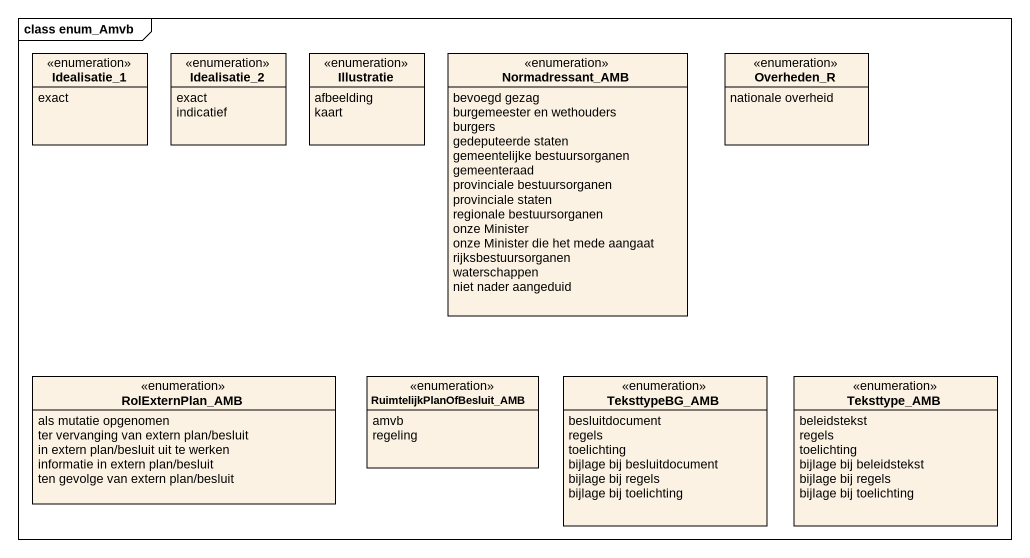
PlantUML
@startuml
mainframe class enum_Amvb
hide circle
hide empty members
enum Idealisatie_1 {
  exact
}
enum Idealisatie_2 {
  exact
  indicatief
}
enum Illustratie {
  afbeelding
  kaart
}
enum Normadressant_AMB {
  bevoegd gezag
  burgemeester en wethouders
  burgers
  gedeputeerde staten
  gemeentelijke bestuursorganen
  gemeenteraad
  provinciale bestuursorganen
  provinciale staten
  regionale bestuursorganen
  onze Minister
  onze Minister die het mede aangaat
  rijksbestuursorganen
  waterschappen
  niet nader aangeduid
}
enum Overheden_R {
  nationale overheid
}
enum RolExternPlan_AMB {
  als mutatie opgenomen
  ter vervanging van extern plan/besluit
  in extern plan/besluit uit te werken
  informatie in extern plan/besluit
  ten gevolge van extern plan/besluit
}
enum RuimtelijkPlanOfBesluit_AMB {
  amvb
  regeling
}
enum TeksttypeBG_AMB {
  besluitdocument
  regels
  toelichting
  bijlage bij besluitdocument
  bijlage bij regels
  bijlage bij toelichting
}
enum Teksttype_AMB {
  beleidstekst
  regels
  toelichting
  bijlage bij beleidstekst
  bijlage bij regels
  bijlage bij toelichting
}
@enduml
